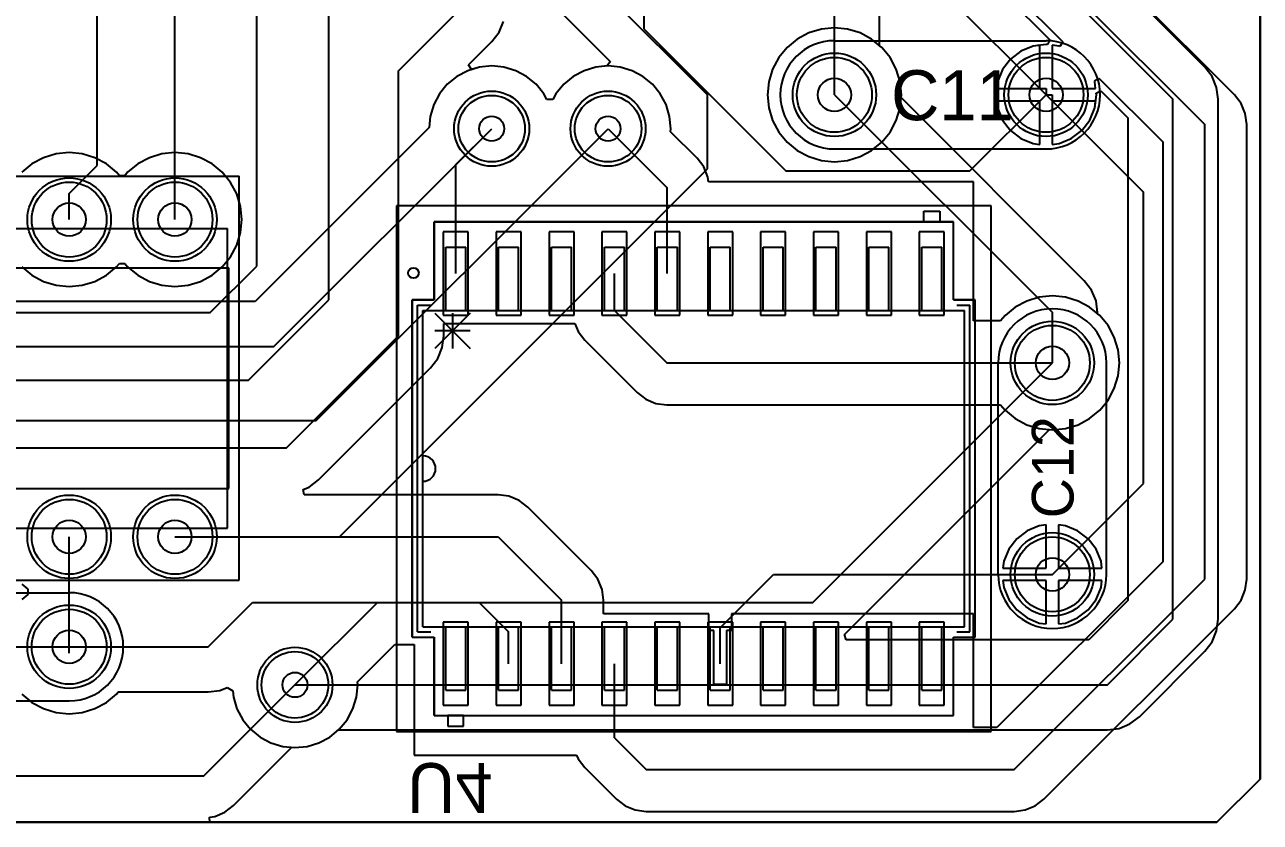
# Model space of a CAD drawing. Header units: millimetres. Extents: x 60.7 to 146.2, y 31.8 to 124.2.
# Drawn here: x 116.19 to 145.86, y 31.75 to 50.91 of the extents above; entities that cross this region are included whole.
import ezdxf

# ---------------------------------------------------------------- set-up
doc = ezdxf.new("R2010")
doc.units = ezdxf.units.MM
for name, color, linetype in [('BottomLayer', 5, 'Continuous'), ('BottomOverlay', 54, 'Continuous'), ('BottomPaste', 16, 'Continuous'), ('BottomSolder', 6, 'Continuous'), ('Mechanical13', 56, 'Continuous'), ('Mechanical15', 56, 'Continuous'), ('Mechanical5', 56, 'Continuous'), ('Mechanical7', 56, 'Continuous'), ('MultiLayer', 9, 'Continuous'), ('PadHoleLayer', 156, 'Continuous'), ('TopLayer', 1, 'Continuous'), ('TopOverlay', 2, 'Continuous'), ('TopSolder', 216, 'Continuous'), ('ViaHoleLayer', 16, 'Continuous')]:
    doc.layers.add(name, color=color, linetype=linetype)

msp = doc.modelspace()

# ---------------------------------------------------------------- linework, layer by layer
at = {"layer": 'BottomLayer'}
for p, q in [((117.938, 47.529), (117.938, 79.553)), ((131.064, 50.8), (131.064, 72.746)), ((121.768, 45.11), (121.768, 70.46)), ((119.802, 46.228), (119.802, 68.564)), ((145.86, 57.252), (145.86, 32.79)), ((140.056, 52.984), (144.526, 48.514)), ((139.373, 52.241), (141.119, 50.495)), ((145.239, 49.227), (142.62, 51.846)), ((123.495, 44.298), (123.495, 51.206)), ((125.171, 49.798), (126.644, 51.271)), ((127.411, 50.504), (127.583, 50.729)), ((127.583, 50.729), (127.692, 50.99)), ((131.064, 50.8), (134.468, 47.396)), ((135.322, 50.802), (135.021, 50.711)), ((135.636, 50.833), (135.322, 50.802)), ((135.95, 50.802), (135.636, 50.833)), ((136.251, 50.711), (135.95, 50.802)), ((126.851, 49.944), (127.411, 50.504)), ((134.743, 50.562), (134.499, 50.362)), ((135.021, 50.711), (134.743, 50.562)), ((136.529, 50.562), (136.251, 50.711)), ((136.773, 50.362), (136.529, 50.562)), ((141.119, 50.495), (141.047, 50.387)), ((134.499, 50.362), (134.299, 50.118)), ((136.973, 50.118), (136.773, 50.362)), ((140.111, 50.273), (139.86, 50.081)), ((140.403, 50.394), (140.111, 50.273)), ((140.566, 50.416), (140.403, 50.394)), ((140.566, 49.375), (140.566, 50.416)), ((141.029, 50.394), (140.866, 50.416)), ((140.866, 50.416), (140.866, 49.375)), ((141.047, 50.387), (141.029, 50.394)), ((126.918, 49.832), (126.851, 49.944)), ((127.112, 49.891), (126.918, 49.832)), ((127.406, 49.92), (127.112, 49.891)), ((127.7, 49.891), (127.406, 49.92)), ((127.983, 49.805), (127.7, 49.891)), ((129.906, 49.891), (129.624, 49.805)), ((130.2, 49.92), (129.906, 49.891)), ((130.494, 49.891), (130.2, 49.92)), ((130.777, 49.805), (130.494, 49.891)), ((134.151, 49.84), (134.059, 49.539)), ((134.299, 50.118), (134.151, 49.84)), ((137.121, 49.84), (136.973, 50.118)), ((137.213, 49.539), (137.121, 49.84)), ((139.86, 50.081), (139.668, 49.83)), ((125.171, 43.434), (125.171, 49.798)), ((128.244, 49.666), (127.983, 49.805)), ((128.472, 49.478), (128.244, 49.666)), ((129.363, 49.666), (129.135, 49.478)), ((129.624, 49.805), (129.363, 49.666)), ((131.038, 49.666), (130.777, 49.805)), ((131.266, 49.478), (131.038, 49.666)), ((139.668, 49.83), (139.547, 49.538)), ((141.878, 49.556), (141.985, 49.628)), ((141.885, 49.538), (141.878, 49.556)), ((141.985, 49.628), (143.517, 48.096)), ((128.66, 49.25), (128.472, 49.478)), ((128.731, 49.116), (128.66, 49.25)), ((128.947, 49.25), (128.875, 49.116)), ((129.135, 49.478), (128.947, 49.25)), ((131.454, 49.25), (131.266, 49.478)), ((131.593, 48.989), (131.454, 49.25)), ((134.059, 49.539), (134.028, 49.225)), ((137.244, 49.225), (137.213, 49.539)), ((139.547, 49.538), (139.525, 49.375)), ((139.525, 49.375), (140.566, 49.375)), ((140.866, 49.375), (141.907, 49.375)), ((141.907, 49.375), (141.885, 49.538)), ((128.875, 49.116), (128.731, 49.116)), ((131.679, 48.706), (131.593, 48.989)), ((134.028, 49.225), (134.059, 48.912)), ((137.213, 48.912), (137.244, 49.225)), ((138.887, 47.396), (140.716, 49.225)), ((140.566, 49.075), (139.525, 49.075)), ((139.525, 49.075), (139.547, 48.912)), ((140.566, 48.035), (140.566, 49.075)), ((140.716, 49.225), (143.053, 46.888)), ((141.907, 49.075), (140.866, 49.075)), ((140.866, 49.075), (140.866, 48.035)), ((141.885, 48.912), (141.907, 49.075)), ((145.399, 49.018), (145.239, 49.227)), ((145.5, 48.775), (145.399, 49.018)), ((131.708, 48.412), (131.679, 48.706)), ((134.059, 48.912), (134.151, 48.61)), ((137.121, 48.61), (137.213, 48.912)), ((139.547, 48.912), (139.668, 48.62)), ((141.764, 48.62), (141.885, 48.912)), ((145.535, 48.514), (145.5, 48.775)), ((126.543, 47.549), (127.406, 48.412)), ((130.2, 48.412), (131.623, 46.99)), ((131.7, 48.339), (131.708, 48.412)), ((134.151, 48.61), (134.299, 48.332)), ((136.973, 48.332), (137.121, 48.61)), ((139.668, 48.62), (139.86, 48.369)), ((139.86, 48.369), (140.111, 48.177)), ((141.321, 48.177), (141.572, 48.369)), ((141.572, 48.369), (141.764, 48.62)), ((144.526, 37.592), (144.526, 48.514)), ((145.535, 37.592), (145.535, 48.514)), ((145.535, 48.514), (145.535, 48.514)), ((132.336, 47.703), (131.7, 48.339)), ((134.299, 48.332), (134.499, 48.088)), ((134.499, 48.088), (134.743, 47.888)), ((136.529, 47.888), (136.773, 48.088)), ((136.773, 48.088), (136.973, 48.332)), ((140.111, 48.177), (140.403, 48.056)), ((141.029, 48.056), (141.321, 48.177)), ((143.517, 48.096), (143.517, 38.01)), ((134.743, 47.888), (135.021, 47.74)), ((136.251, 47.74), (136.529, 47.888)), ((140.403, 48.056), (140.566, 48.035)), ((140.866, 48.035), (141.029, 48.056)), ((117.262, 46.853), (117.938, 47.529)), ((126.543, 44.933), (126.543, 47.549)), ((132.496, 47.494), (132.336, 47.703)), ((132.336, 47.703), (132.336, 47.703)), ((132.597, 47.251), (132.496, 47.494)), ((135.021, 47.74), (135.322, 47.648)), ((135.322, 47.648), (135.636, 47.617)), ((135.636, 47.617), (135.95, 47.648)), ((135.95, 47.648), (136.251, 47.74)), ((132.613, 47.133), (132.597, 47.251)), ((134.468, 47.396), (138.887, 47.396)), ((131.623, 44.933), (131.623, 46.99)), ((138.973, 47.133), (132.613, 47.133)), ((138.973, 43.795), (138.973, 47.133)), ((143.053, 39.891), (143.053, 46.888)), ((117.262, 46.228), (117.262, 46.853)), ((126.843, 45.933), (126.243, 45.933)), ((126.243, 45.933), (126.243, 43.933)), ((126.843, 43.933), (126.843, 45.933)), ((128.113, 45.933), (127.513, 45.933)), ((127.513, 45.933), (127.513, 43.933)), ((128.113, 43.933), (128.113, 45.933)), ((129.383, 45.933), (128.783, 45.933)), ((128.783, 45.933), (128.783, 43.933)), ((129.383, 43.933), (129.383, 45.933)), ((130.653, 45.933), (130.053, 45.933)), ((130.053, 45.933), (130.053, 43.933)), ((130.653, 43.933), (130.653, 45.933)), ((131.923, 45.933), (131.323, 45.933)), ((131.323, 45.933), (131.323, 43.933)), ((131.923, 43.933), (131.923, 45.933)), ((133.193, 45.933), (132.593, 45.933)), ((132.593, 45.933), (132.593, 43.933)), ((133.193, 43.933), (133.193, 45.933)), ((134.463, 45.933), (133.863, 45.933)), ((133.863, 45.933), (133.863, 43.933)), ((134.463, 43.933), (134.463, 45.933)), ((135.733, 45.933), (135.133, 45.933)), ((135.133, 45.933), (135.133, 43.933)), ((135.733, 43.933), (135.733, 45.933)), ((137.003, 45.933), (136.403, 45.933)), ((136.403, 45.933), (136.403, 43.933)), ((137.003, 43.933), (137.003, 45.933)), ((138.273, 45.933), (137.673, 45.933)), ((137.673, 45.933), (137.673, 43.933)), ((138.273, 43.933), (138.273, 45.933)), ((120.65, 43.993), (121.768, 45.11)), ((130.353, 44.044), (130.353, 44.933)), ((121.564, 42.367), (123.495, 44.298)), ((140.253, 44.272), (139.975, 44.123)), ((140.555, 44.363), (140.253, 44.272)), ((140.868, 44.394), (140.555, 44.363)), ((141.182, 44.363), (140.868, 44.394)), ((141.484, 44.272), (141.182, 44.363)), ((141.762, 44.123), (141.484, 44.272)), ((114.046, 43.993), (120.65, 43.993)), ((126.243, 43.933), (126.843, 43.933)), ((127.513, 43.933), (128.113, 43.933)), ((128.783, 43.933), (129.383, 43.933)), ((130.053, 43.933), (130.653, 43.933)), ((130.353, 44.044), (131.61, 42.786)), ((131.323, 43.933), (131.923, 43.933)), ((132.593, 43.933), (133.193, 43.933)), ((133.863, 43.933), (134.463, 43.933)), ((135.133, 43.933), (135.733, 43.933)), ((136.403, 43.933), (137.003, 43.933)), ((137.673, 43.933), (138.273, 43.933)), ((139.732, 43.923), (139.626, 43.795)), ((139.975, 44.123), (139.732, 43.923)), ((142.005, 43.923), (141.762, 44.123)), ((142.205, 43.68), (142.005, 43.923)), ((126.255, 43.434), (126.255, 43.733)), ((126.255, 43.733), (129.399, 43.733)), ((129.399, 43.733), (129.479, 43.539)), ((139.626, 43.795), (138.973, 43.795)), ((142.354, 43.402), (142.205, 43.68)), ((122.479, 40.742), (125.171, 43.434)), ((126.219, 43.153), (126.255, 43.434)), ((129.479, 43.539), (129.64, 43.33)), ((129.64, 43.33), (130.897, 42.073)), ((142.445, 43.1), (142.354, 43.402)), ((126.11, 42.892), (126.219, 43.153)), ((142.476, 42.786), (142.445, 43.1)), ((125.938, 42.667), (126.11, 42.892)), ((131.61, 42.786), (140.868, 42.786)), ((142.445, 42.473), (142.476, 42.786)), ((123.245, 39.975), (125.938, 42.667)), ((142.354, 42.171), (142.445, 42.473)), ((114.96, 42.367), (121.564, 42.367)), ((142.205, 41.893), (142.354, 42.171)), ((130.897, 42.073), (130.897, 42.073)), ((130.897, 42.073), (131.106, 41.913)), ((131.106, 41.913), (131.349, 41.812)), ((142.005, 41.649), (142.205, 41.893)), ((131.349, 41.812), (131.61, 41.778)), ((131.61, 41.778), (131.61, 41.778)), ((131.61, 41.778), (139.626, 41.778)), ((139.626, 41.778), (139.732, 41.649)), ((139.732, 41.649), (139.975, 41.45)), ((141.762, 41.45), (142.005, 41.649)), ((139.975, 41.45), (140.253, 41.301)), ((140.253, 41.301), (140.555, 41.209)), ((141.182, 41.209), (141.484, 41.301)), ((141.484, 41.301), (141.762, 41.45)), ((140.555, 41.209), (140.868, 41.179)), ((140.868, 41.179), (141.182, 41.209)), ((115.875, 40.742), (122.479, 40.742)), ((122.879, 39.744), (123.021, 39.803)), ((123.021, 39.803), (123.245, 39.975)), ((140.868, 37.706), (143.053, 39.891)), ((122.904, 39.617), (122.879, 39.744)), ((127.559, 39.617), (122.904, 39.617)), ((127.82, 39.582), (127.559, 39.617)), ((128.063, 39.481), (127.82, 39.582)), ((128.272, 39.321), (128.063, 39.481)), ((129.796, 37.797), (128.272, 39.321)), ((140.555, 38.875), (140.263, 38.754)), ((140.718, 38.897), (140.555, 38.875)), ((140.718, 37.856), (140.718, 38.897)), ((141.182, 38.875), (141.018, 38.897)), ((141.018, 38.897), (141.018, 37.856)), ((141.474, 38.754), (141.182, 38.875)), ((117.262, 35.966), (117.262, 38.608)), ((119.802, 38.608), (127.559, 38.608)), ((127.559, 38.608), (129.083, 37.084)), ((140.263, 38.754), (140.013, 38.562)), ((141.724, 38.562), (141.474, 38.754)), ((139.82, 38.311), (139.699, 38.02)), ((140.013, 38.562), (139.82, 38.311)), ((141.917, 38.311), (141.724, 38.562)), ((142.038, 38.02), (141.917, 38.311)), ((143.517, 38.01), (139.536, 34.029)), ((139.699, 38.02), (139.678, 37.856)), ((142.059, 37.856), (142.038, 38.02)), ((129.956, 37.588), (129.796, 37.797)), ((132.893, 36.424), (134.175, 37.706)), ((134.175, 37.706), (140.868, 37.706)), ((139.678, 37.856), (140.718, 37.856)), ((141.018, 37.856), (142.059, 37.856)), ((130.057, 37.345), (129.956, 37.588)), ((140.718, 37.556), (139.678, 37.556)), ((139.678, 37.556), (139.699, 37.393)), ((139.699, 37.393), (139.82, 37.101)), ((139.954, 33.02), (144.526, 37.592)), ((140.718, 36.516), (140.718, 37.556)), ((142.059, 37.556), (141.018, 37.556)), ((141.018, 37.556), (141.018, 36.516)), ((141.917, 37.101), (142.038, 37.393)), ((142.038, 37.393), (142.059, 37.556)), ((145.5, 37.331), (145.535, 37.592)), ((129.083, 35.56), (129.083, 37.084)), ((130.091, 37.084), (130.057, 37.345)), ((130.091, 36.76), (130.091, 37.084)), ((139.82, 37.101), (140.013, 36.85)), ((141.724, 36.85), (141.917, 37.101)), ((145.239, 36.879), (145.399, 37.088)), ((145.399, 37.088), (145.5, 37.331)), ((122.682, 35.052), (124.663, 37.033)), ((124.663, 37.033), (127.102, 37.033)), ((127.102, 37.033), (127.813, 36.322)), ((140.013, 36.85), (140.263, 36.658)), ((140.667, 32.307), (145.239, 36.879)), ((141.474, 36.658), (141.724, 36.85)), ((145.239, 36.879), (145.239, 36.879)), ((126.843, 36.56), (126.243, 36.56)), ((126.243, 36.56), (126.243, 34.56)), ((126.843, 34.56), (126.843, 36.56)), ((128.113, 36.56), (127.513, 36.56)), ((127.513, 36.56), (127.513, 34.56)), ((128.113, 34.56), (128.113, 36.56)), ((129.383, 36.56), (128.783, 36.56)), ((128.783, 36.56), (128.783, 34.56)), ((129.383, 34.56), (129.383, 36.56)), ((130.653, 36.56), (130.053, 36.56)), ((130.053, 36.56), (130.053, 34.56)), ((132.623, 36.76), (130.091, 36.76)), ((130.653, 34.56), (130.653, 36.56)), ((131.923, 36.56), (131.323, 36.56)), ((131.323, 36.56), (131.323, 34.56)), ((131.923, 34.56), (131.923, 36.56)), ((133.193, 36.56), (132.593, 36.56)), ((132.593, 36.56), (132.593, 34.56)), ((132.623, 36.36), (132.623, 36.76)), ((138.973, 36.76), (133.163, 36.76)), ((133.163, 36.76), (133.163, 36.36)), ((133.193, 34.56), (133.193, 36.56)), ((134.463, 36.56), (133.863, 36.56)), ((133.863, 36.56), (133.863, 34.56)), ((134.463, 34.56), (134.463, 36.56)), ((135.733, 36.56), (135.133, 36.56)), ((135.133, 36.56), (135.133, 34.56)), ((135.733, 34.56), (135.733, 36.56)), ((137.003, 36.56), (136.403, 36.56)), ((136.403, 36.56), (136.403, 34.56)), ((137.003, 34.56), (137.003, 36.56)), ((138.273, 36.56), (137.673, 36.56)), ((137.673, 36.56), (137.673, 34.56)), ((138.273, 34.56), (138.273, 36.56)), ((138.973, 34.029), (138.973, 36.76)), ((140.263, 36.658), (140.555, 36.537)), ((140.555, 36.537), (140.718, 36.516)), ((141.018, 36.516), (141.182, 36.537)), ((141.182, 36.537), (141.474, 36.658)), ((127.813, 35.56), (127.813, 36.322)), ((132.743, 36.36), (132.623, 36.36)), ((132.743, 35.06), (132.743, 36.36)), ((132.893, 35.56), (132.893, 36.424)), ((133.163, 36.36), (133.043, 36.36)), ((133.043, 36.36), (133.043, 35.06)), ((115.265, 35.966), (117.262, 35.966)), ((117.262, 35.814), (117.262, 35.966)), ((124.182, 35.126), (125.081, 36.025)), ((125.081, 36.025), (125.543, 36.025)), ((125.543, 36.025), (125.543, 33.36)), ((130.353, 33.782), (130.353, 35.56)), ((120.498, 32.868), (122.682, 35.052)), ((124.16, 34.758), (124.189, 35.052)), ((124.189, 35.052), (124.182, 35.126)), ((133.043, 35.06), (132.743, 35.06)), ((124.075, 34.475), (124.16, 34.758)), ((123.935, 34.215), (124.075, 34.475)), ((126.243, 34.56), (126.843, 34.56)), ((127.513, 34.56), (128.113, 34.56)), ((128.783, 34.56), (129.383, 34.56)), ((130.053, 34.56), (130.653, 34.56)), ((131.323, 34.56), (131.923, 34.56)), ((132.593, 34.56), (133.193, 34.56)), ((133.863, 34.56), (134.463, 34.56)), ((135.133, 34.56), (135.733, 34.56)), ((136.403, 34.56), (137.003, 34.56)), ((137.673, 34.56), (138.273, 34.56)), ((123.748, 33.986), (123.935, 34.215)), ((123.519, 33.799), (123.748, 33.986)), ((139.536, 34.029), (138.973, 34.029)), ((121.211, 32.154), (122.608, 33.552)), ((122.608, 33.552), (122.682, 33.545)), ((122.682, 33.545), (122.976, 33.574)), ((122.976, 33.574), (123.259, 33.659)), ((123.259, 33.659), (123.519, 33.799)), ((130.353, 33.782), (131.115, 33.02)), ((125.543, 33.36), (129.445, 33.36)), ((129.445, 33.36), (129.479, 33.278)), ((129.479, 33.278), (129.64, 33.069)), ((129.64, 33.069), (130.402, 32.307)), ((131.115, 33.02), (139.954, 33.02)), ((102.413, 32.868), (120.498, 32.868)), ((145.86, 32.79), (144.82, 31.75)), ((121.002, 31.994), (121.211, 32.154)), ((130.402, 32.307), (130.61, 32.147)), ((130.61, 32.147), (130.854, 32.046)), ((130.854, 32.046), (131.115, 32.011)), ((139.954, 32.011), (140.215, 32.046)), ((140.215, 32.046), (140.458, 32.147)), ((140.458, 32.147), (140.667, 32.307)), ((120.635, 31.877), (120.759, 31.893)), ((120.643, 31.75), (120.635, 31.877)), ((144.82, 31.75), (120.643, 31.75)), ((120.759, 31.893), (121.002, 31.994)), ((131.115, 32.011), (139.954, 32.011))]:
    msp.add_line(p, q, dxfattribs=at)
for centre, radius in [((135.636, 49.225), 0.9), ((140.716, 49.225), 0.9), ((127.406, 48.412), 0.8), ((130.2, 48.412), 0.8), ((117.262, 46.228), 0.9), ((119.802, 46.228), 0.9), ((140.868, 42.786), 0.9), ((117.262, 38.608), 0.9), ((119.802, 38.608), 0.9), ((140.868, 37.706), 0.9), ((117.262, 35.966), 0.9), ((122.682, 35.052), 0.8)]:
    msp.add_circle(centre, radius, dxfattribs=at)
at = {"layer": 'BottomOverlay'}
for p, q in [((137.782, 46.177), (137.782, 46.431)), ((137.782, 46.431), (138.163, 46.431)), ((138.163, 46.431), (138.163, 46.177)), ((138.163, 46.177), (137.782, 46.177)), ((125.628, 44.171), (125.943, 44.171)), ((125.628, 36.322), (125.628, 44.171)), ((138.572, 44.171), (138.887, 44.171)), ((138.887, 36.322), (138.887, 44.171)), ((125.628, 36.322), (125.943, 36.322)), ((138.572, 36.322), (138.887, 36.322)), ((126.733, 34.315), (126.352, 34.315)), ((126.352, 34.315), (126.352, 34.061)), ((126.733, 34.061), (126.733, 34.315)), ((126.352, 34.061), (126.733, 34.061))]:
    msp.add_line(p, q, dxfattribs=at)
msp.add_circle((125.527, 44.945), 0.127, dxfattribs=at)
at = {"layer": 'BottomPaste'}
for p, q in [((126.843, 45.933), (126.243, 45.933)), ((126.243, 45.933), (126.243, 43.933)), ((126.843, 43.933), (126.843, 45.933)), ((128.113, 45.933), (127.513, 45.933)), ((127.513, 45.933), (127.513, 43.933)), ((128.113, 43.933), (128.113, 45.933)), ((129.383, 45.933), (128.783, 45.933)), ((128.783, 45.933), (128.783, 43.933)), ((129.383, 43.933), (129.383, 45.933)), ((130.653, 45.933), (130.053, 45.933)), ((130.053, 45.933), (130.053, 43.933)), ((130.653, 43.933), (130.653, 45.933)), ((131.923, 45.933), (131.323, 45.933)), ((131.323, 45.933), (131.323, 43.933)), ((131.923, 43.933), (131.923, 45.933)), ((133.193, 45.933), (132.593, 45.933)), ((132.593, 45.933), (132.593, 43.933)), ((133.193, 43.933), (133.193, 45.933)), ((134.463, 45.933), (133.863, 45.933)), ((133.863, 45.933), (133.863, 43.933)), ((134.463, 43.933), (134.463, 45.933)), ((135.733, 45.933), (135.133, 45.933)), ((135.133, 45.933), (135.133, 43.933)), ((135.733, 43.933), (135.733, 45.933)), ((137.003, 45.933), (136.403, 45.933)), ((136.403, 45.933), (136.403, 43.933)), ((137.003, 43.933), (137.003, 45.933)), ((138.273, 45.933), (137.673, 45.933)), ((137.673, 45.933), (137.673, 43.933)), ((138.273, 43.933), (138.273, 45.933)), ((126.243, 43.933), (126.843, 43.933)), ((127.513, 43.933), (128.113, 43.933)), ((128.783, 43.933), (129.383, 43.933)), ((130.053, 43.933), (130.653, 43.933)), ((131.323, 43.933), (131.923, 43.933)), ((132.593, 43.933), (133.193, 43.933)), ((133.863, 43.933), (134.463, 43.933)), ((135.133, 43.933), (135.733, 43.933)), ((136.403, 43.933), (137.003, 43.933)), ((137.673, 43.933), (138.273, 43.933)), ((126.843, 36.56), (126.243, 36.56)), ((126.243, 36.56), (126.243, 34.56)), ((126.843, 34.56), (126.843, 36.56)), ((128.113, 36.56), (127.513, 36.56)), ((127.513, 36.56), (127.513, 34.56)), ((128.113, 34.56), (128.113, 36.56)), ((129.383, 36.56), (128.783, 36.56)), ((128.783, 36.56), (128.783, 34.56)), ((129.383, 34.56), (129.383, 36.56)), ((130.653, 36.56), (130.053, 36.56)), ((130.053, 36.56), (130.053, 34.56)), ((130.653, 34.56), (130.653, 36.56)), ((131.923, 36.56), (131.323, 36.56)), ((131.323, 36.56), (131.323, 34.56)), ((131.923, 34.56), (131.923, 36.56)), ((133.193, 36.56), (132.593, 36.56)), ((132.593, 36.56), (132.593, 34.56)), ((133.193, 34.56), (133.193, 36.56)), ((134.463, 36.56), (133.863, 36.56)), ((133.863, 36.56), (133.863, 34.56)), ((134.463, 34.56), (134.463, 36.56)), ((135.733, 36.56), (135.133, 36.56)), ((135.133, 36.56), (135.133, 34.56)), ((135.733, 34.56), (135.733, 36.56)), ((137.003, 36.56), (136.403, 36.56)), ((136.403, 36.56), (136.403, 34.56)), ((137.003, 34.56), (137.003, 36.56)), ((138.273, 36.56), (137.673, 36.56)), ((137.673, 36.56), (137.673, 34.56)), ((138.273, 34.56), (138.273, 36.56)), ((126.243, 34.56), (126.843, 34.56)), ((127.513, 34.56), (128.113, 34.56)), ((128.783, 34.56), (129.383, 34.56)), ((130.053, 34.56), (130.653, 34.56)), ((131.323, 34.56), (131.923, 34.56)), ((132.593, 34.56), (133.193, 34.56)), ((133.863, 34.56), (134.463, 34.56)), ((135.133, 34.56), (135.733, 34.56)), ((136.403, 34.56), (137.003, 34.56)), ((137.673, 34.56), (138.273, 34.56))]:
    msp.add_line(p, q, dxfattribs=at)
at = {"layer": 'BottomSolder'}
for p, q in [((126.843, 45.933), (126.243, 45.933)), ((126.243, 45.933), (126.243, 43.933)), ((126.843, 43.933), (126.843, 45.933)), ((128.113, 45.933), (127.513, 45.933)), ((127.513, 45.933), (127.513, 43.933)), ((128.113, 43.933), (128.113, 45.933)), ((129.383, 45.933), (128.783, 45.933)), ((128.783, 45.933), (128.783, 43.933)), ((129.383, 43.933), (129.383, 45.933)), ((130.653, 45.933), (130.053, 45.933)), ((130.053, 45.933), (130.053, 43.933)), ((130.653, 43.933), (130.653, 45.933)), ((131.923, 45.933), (131.323, 45.933)), ((131.323, 45.933), (131.323, 43.933)), ((131.923, 43.933), (131.923, 45.933)), ((133.193, 45.933), (132.593, 45.933)), ((132.593, 45.933), (132.593, 43.933)), ((133.193, 43.933), (133.193, 45.933)), ((134.463, 45.933), (133.863, 45.933)), ((133.863, 45.933), (133.863, 43.933)), ((134.463, 43.933), (134.463, 45.933)), ((135.733, 45.933), (135.133, 45.933)), ((135.133, 45.933), (135.133, 43.933)), ((135.733, 43.933), (135.733, 45.933)), ((137.003, 45.933), (136.403, 45.933)), ((136.403, 45.933), (136.403, 43.933)), ((137.003, 43.933), (137.003, 45.933)), ((138.273, 45.933), (137.673, 45.933)), ((137.673, 45.933), (137.673, 43.933)), ((138.273, 43.933), (138.273, 45.933)), ((126.243, 43.933), (126.843, 43.933)), ((127.513, 43.933), (128.113, 43.933)), ((128.783, 43.933), (129.383, 43.933)), ((130.053, 43.933), (130.653, 43.933)), ((131.323, 43.933), (131.923, 43.933)), ((132.593, 43.933), (133.193, 43.933)), ((133.863, 43.933), (134.463, 43.933)), ((135.133, 43.933), (135.733, 43.933)), ((136.403, 43.933), (137.003, 43.933)), ((137.673, 43.933), (138.273, 43.933)), ((126.843, 36.56), (126.243, 36.56)), ((126.243, 36.56), (126.243, 34.56)), ((126.843, 34.56), (126.843, 36.56)), ((128.113, 36.56), (127.513, 36.56)), ((127.513, 36.56), (127.513, 34.56)), ((128.113, 34.56), (128.113, 36.56)), ((129.383, 36.56), (128.783, 36.56)), ((128.783, 36.56), (128.783, 34.56)), ((129.383, 34.56), (129.383, 36.56)), ((130.653, 36.56), (130.053, 36.56)), ((130.053, 36.56), (130.053, 34.56)), ((130.653, 34.56), (130.653, 36.56)), ((131.923, 36.56), (131.323, 36.56)), ((131.323, 36.56), (131.323, 34.56)), ((131.923, 34.56), (131.923, 36.56)), ((133.193, 36.56), (132.593, 36.56)), ((132.593, 36.56), (132.593, 34.56)), ((133.193, 34.56), (133.193, 36.56)), ((134.463, 36.56), (133.863, 36.56)), ((133.863, 36.56), (133.863, 34.56)), ((134.463, 34.56), (134.463, 36.56)), ((135.733, 36.56), (135.133, 36.56)), ((135.133, 36.56), (135.133, 34.56)), ((135.733, 34.56), (135.733, 36.56)), ((137.003, 36.56), (136.403, 36.56)), ((136.403, 36.56), (136.403, 34.56)), ((137.003, 34.56), (137.003, 36.56)), ((138.273, 36.56), (137.673, 36.56)), ((137.673, 36.56), (137.673, 34.56)), ((138.273, 34.56), (138.273, 36.56)), ((126.243, 34.56), (126.843, 34.56)), ((127.513, 34.56), (128.113, 34.56)), ((128.783, 34.56), (129.383, 34.56)), ((130.053, 34.56), (130.653, 34.56)), ((131.323, 34.56), (131.923, 34.56)), ((132.593, 34.56), (133.193, 34.56)), ((133.863, 34.56), (134.463, 34.56)), ((135.133, 34.56), (135.733, 34.56)), ((136.403, 34.56), (137.003, 34.56)), ((137.673, 34.56), (138.273, 34.56))]:
    msp.add_line(p, q, dxfattribs=at)
for centre, radius in [((135.636, 49.225), 1.002), ((140.716, 49.225), 1.002), ((127.406, 48.412), 0.902), ((130.2, 48.412), 0.902), ((117.262, 46.228), 1.002), ((119.802, 46.228), 1.002), ((140.868, 42.786), 1.002), ((117.262, 38.608), 1.002), ((119.802, 38.608), 1.002), ((140.868, 37.706), 1.002), ((117.262, 35.966), 1.002), ((122.682, 35.052), 0.902)]:
    msp.add_circle(centre, radius, dxfattribs=at)
at = {"layer": 'Mechanical13'}
for p, q in [((85.517, 46.018), (121.067, 46.018)), ((121.067, 38.818), (121.067, 46.018)), ((126.302, 45.568), (126.784, 45.568)), ((126.302, 44.044), (126.302, 45.568)), ((126.784, 44.044), (126.784, 45.568)), ((127.572, 45.568), (128.054, 45.568)), ((127.572, 44.044), (127.572, 45.568)), ((128.054, 44.044), (128.054, 45.568)), ((128.841, 45.568), (129.324, 45.568)), ((128.841, 44.044), (128.841, 45.568)), ((129.324, 44.044), (129.324, 45.568)), ((130.112, 45.568), (130.594, 45.568)), ((130.112, 44.044), (130.112, 45.568)), ((130.594, 44.044), (130.594, 45.568)), ((131.381, 45.568), (131.864, 45.568)), ((131.381, 44.044), (131.381, 45.568)), ((131.864, 44.044), (131.864, 45.568)), ((132.651, 45.568), (133.134, 45.568)), ((132.651, 44.044), (132.651, 45.568)), ((133.134, 44.044), (133.134, 45.568)), ((133.922, 45.568), (134.404, 45.568)), ((133.922, 44.044), (133.922, 45.568)), ((134.404, 44.044), (134.404, 45.568)), ((135.191, 45.568), (135.674, 45.568)), ((135.191, 44.044), (135.191, 45.568)), ((135.674, 44.044), (135.674, 45.568)), ((136.462, 45.568), (136.944, 45.568)), ((136.462, 44.044), (136.462, 45.568)), ((136.944, 44.044), (136.944, 45.568)), ((137.732, 45.568), (138.214, 45.568)), ((137.732, 44.044), (137.732, 45.568)), ((138.214, 44.044), (138.214, 45.568)), ((125.755, 44.044), (138.76, 44.044)), ((125.755, 36.449), (125.755, 44.044)), ((126.044, 43.98), (126.89, 43.134)), ((126.89, 43.98), (126.044, 43.134)), ((126.302, 44.044), (126.784, 44.044)), ((126.467, 43.98), (126.467, 43.134)), ((127.572, 44.044), (128.054, 44.044)), ((128.841, 44.044), (129.324, 44.044)), ((130.112, 44.044), (130.594, 44.044)), ((131.381, 44.044), (131.864, 44.044)), ((132.651, 44.044), (133.134, 44.044)), ((133.922, 44.044), (134.404, 44.044)), ((135.191, 44.044), (135.674, 44.044)), ((136.462, 44.044), (136.944, 44.044)), ((137.732, 44.044), (138.214, 44.044)), ((138.76, 36.449), (138.76, 44.044)), ((126.89, 43.557), (126.044, 43.557)), ((85.517, 38.818), (121.067, 38.818)), ((125.755, 36.449), (138.76, 36.449)), ((126.302, 34.925), (126.302, 36.449)), ((126.302, 36.449), (126.784, 36.449)), ((126.784, 34.925), (126.784, 36.449)), ((127.572, 34.925), (127.572, 36.449)), ((127.572, 36.449), (128.054, 36.449)), ((128.054, 34.925), (128.054, 36.449)), ((128.841, 34.925), (128.841, 36.449)), ((128.841, 36.449), (129.324, 36.449)), ((129.324, 34.925), (129.324, 36.449)), ((130.112, 34.925), (130.112, 36.449)), ((130.112, 36.449), (130.594, 36.449)), ((130.594, 34.925), (130.594, 36.449)), ((131.381, 34.925), (131.381, 36.449)), ((131.381, 36.449), (131.864, 36.449)), ((131.864, 34.925), (131.864, 36.449)), ((132.651, 34.925), (132.651, 36.449)), ((132.651, 36.449), (133.134, 36.449)), ((133.134, 34.925), (133.134, 36.449)), ((133.922, 34.925), (133.922, 36.449)), ((133.922, 36.449), (134.404, 36.449)), ((134.404, 34.925), (134.404, 36.449)), ((135.191, 34.925), (135.191, 36.449)), ((135.191, 36.449), (135.674, 36.449)), ((135.674, 34.925), (135.674, 36.449)), ((136.462, 34.925), (136.462, 36.449)), ((136.462, 36.449), (136.944, 36.449)), ((136.944, 34.925), (136.944, 36.449)), ((137.732, 34.925), (137.732, 36.449)), ((137.732, 36.449), (138.214, 36.449)), ((138.214, 34.925), (138.214, 36.449)), ((126.302, 34.925), (126.784, 34.925)), ((127.572, 34.925), (128.054, 34.925)), ((128.841, 34.925), (129.324, 34.925)), ((130.112, 34.925), (130.594, 34.925)), ((131.381, 34.925), (131.864, 34.925)), ((132.651, 34.925), (133.134, 34.925)), ((133.922, 34.925), (134.404, 34.925)), ((135.191, 34.925), (135.674, 34.925)), ((136.462, 34.925), (136.944, 34.925)), ((137.732, 34.925), (138.214, 34.925))]:
    msp.add_line(p, q, dxfattribs=at)
msp.add_arc((125.755, 40.246), 0.305, 270, 90, dxfattribs=at)
at = {"layer": 'Mechanical15'}
for p, q in [((85.242, 47.268), (121.342, 47.268)), ((121.342, 37.568), (121.342, 47.268)), ((126.022, 44.298), (126.022, 46.177)), ((126.022, 46.177), (138.494, 46.177)), ((138.494, 46.177), (126.022, 46.177)), ((126.022, 46.177), (126.022, 44.298)), ((138.494, 44.298), (138.494, 46.177)), ((138.494, 44.298), (138.494, 46.177)), ((125.501, 36.195), (125.501, 44.298)), ((125.501, 44.298), (126.022, 44.298)), ((126.022, 44.298), (125.501, 44.298)), ((125.501, 44.298), (125.501, 36.195)), ((138.494, 44.298), (139.014, 44.298)), ((139.014, 44.298), (138.494, 44.298)), ((139.014, 36.195), (139.014, 44.298)), ((139.014, 36.195), (139.014, 44.298)), ((85.242, 37.568), (121.342, 37.568)), ((125.501, 36.195), (126.022, 36.195)), ((125.501, 36.195), (126.022, 36.195)), ((126.022, 34.315), (126.022, 36.195)), ((126.022, 36.195), (126.022, 34.315)), ((138.494, 36.195), (139.014, 36.195)), ((138.494, 34.315), (138.494, 36.195)), ((138.494, 34.315), (138.494, 36.195)), ((138.494, 36.195), (139.014, 36.195)), ((126.022, 34.315), (138.494, 34.315)), ((126.022, 34.315), (138.494, 34.315))]:
    msp.add_line(p, q, dxfattribs=at)
at = {"layer": 'Mechanical5'}
for p, q in [((139.395, 46.558), (125.12, 46.558)), ((125.12, 46.558), (125.12, 33.934)), ((139.395, 33.934), (139.395, 46.558)), ((125.12, 33.934), (139.395, 33.934))]:
    msp.add_line(p, q, dxfattribs=at)
at = {"layer": 'Mechanical7'}
for p, q in [((145.86, 32.79), (145.86, 57.252)), ((144.82, 31.75), (145.86, 32.79)), ((62, 31.75), (144.82, 31.75))]:
    msp.add_line(p, q, dxfattribs=at)
at = {"layer": 'MultiLayer'}
for centre, radius in [((135.636, 49.225), 0.9), ((140.716, 49.225), 0.9), ((127.406, 48.412), 0.8), ((130.2, 48.412), 0.8), ((117.262, 46.228), 0.9), ((119.802, 46.228), 0.9), ((140.868, 42.786), 0.9), ((117.262, 38.608), 0.9), ((119.802, 38.608), 0.9), ((140.868, 37.706), 0.9), ((117.262, 35.966), 0.9), ((122.682, 35.052), 0.8)]:
    msp.add_circle(centre, radius, dxfattribs=at)
at = {"layer": 'PadHoleLayer'}
for centre in [(135.636, 49.225), (140.716, 49.225), (117.262, 46.228), (119.802, 46.228), (140.868, 42.786), (117.262, 38.608), (119.802, 38.608), (140.868, 37.706), (117.262, 35.966)]:
    msp.add_circle(centre, 0.4, dxfattribs=at)
at = {"layer": 'TopLayer'}
for p, q in [((145.86, 57.252), (145.86, 32.79)), ((140.005, 52.883), (143.764, 49.124)), ((129.032, 52.781), (132.588, 49.225)), ((135.636, 49.225), (135.636, 52.561)), ((139.317, 52.037), (140.81, 50.545)), ((138.213, 51.728), (140.716, 49.225)), ((144.531, 49.89), (142.574, 51.847)), ((136.72, 50.405), (136.72, 51.431)), ((128.995, 51.285), (130.252, 50.028)), ((140.716, 50.436), (140.403, 50.394)), ((140.754, 50.431), (140.716, 50.436)), ((140.81, 50.545), (140.754, 50.431)), ((136.773, 50.362), (136.72, 50.405)), ((136.973, 50.118), (136.773, 50.362)), ((140.111, 50.273), (139.86, 50.081)), ((140.403, 50.394), (140.111, 50.273)), ((127.112, 49.891), (126.83, 49.805)), ((127.406, 49.92), (127.112, 49.891)), ((127.7, 49.891), (127.406, 49.92)), ((127.983, 49.805), (127.7, 49.891)), ((129.906, 49.891), (129.624, 49.805)), ((130.182, 49.918), (129.906, 49.891)), ((130.243, 50.01), (130.182, 49.918)), ((130.252, 50.028), (130.243, 50.01)), ((137.121, 49.84), (136.973, 50.118)), ((137.213, 49.539), (137.121, 49.84)), ((139.86, 50.081), (139.668, 49.83)), ((144.703, 49.666), (144.531, 49.89)), ((126.569, 49.666), (126.341, 49.478)), ((126.83, 49.805), (126.569, 49.666)), ((128.244, 49.666), (127.983, 49.805)), ((128.472, 49.478), (128.244, 49.666)), ((129.363, 49.666), (129.135, 49.478)), ((129.624, 49.805), (129.363, 49.666)), ((139.668, 49.83), (139.547, 49.538)), ((144.811, 49.404), (144.703, 49.666)), ((126.153, 49.25), (126.014, 48.989)), ((126.341, 49.478), (126.153, 49.25)), ((128.66, 49.25), (128.472, 49.478)), ((128.731, 49.116), (128.66, 49.25)), ((128.947, 49.25), (128.875, 49.116)), ((129.135, 49.478), (128.947, 49.25)), ((137.244, 49.225), (137.213, 49.539)), ((139.547, 49.538), (139.525, 49.375)), ((139.525, 49.375), (140.716, 49.375)), ((140.716, 49.375), (140.716, 49.225)), ((141.921, 49.263), (142.035, 49.319)), ((141.926, 49.225), (141.921, 49.263)), ((142.035, 49.319), (142.68, 48.674)), ((144.848, 49.124), (144.811, 49.404)), ((126.014, 48.989), (125.928, 48.706)), ((128.875, 49.116), (128.731, 49.116)), ((132.588, 47.447), (132.588, 49.225)), ((135.636, 49.225), (140.868, 43.993)), ((137.237, 49.158), (137.244, 49.225)), ((141.635, 44.759), (137.237, 49.158)), ((140.566, 49.075), (139.525, 49.075)), ((139.525, 49.075), (139.547, 48.912)), ((140.566, 48.035), (140.566, 49.075)), ((140.716, 49.225), (140.866, 49.225)), ((140.866, 49.225), (140.866, 48.035)), ((141.885, 48.912), (141.926, 49.225)), ((143.764, 36.627), (143.764, 49.124)), ((144.848, 36.627), (144.848, 49.124)), ((125.928, 48.706), (125.902, 48.441)), ((139.547, 48.912), (139.668, 48.62)), ((141.764, 48.62), (141.885, 48.912)), ((142.68, 48.674), (142.68, 37.076)), ((125.902, 48.441), (121.725, 44.264)), ((122.174, 43.18), (127.406, 48.412)), ((123.19, 41.402), (130.2, 48.412)), ((139.668, 48.62), (139.86, 48.369)), ((139.86, 48.369), (140.111, 48.177)), ((141.321, 48.177), (141.572, 48.369)), ((141.572, 48.369), (141.764, 48.62)), ((140.111, 48.177), (140.403, 48.056)), ((141.029, 48.056), (141.321, 48.177)), ((116.948, 47.805), (116.647, 47.713)), ((117.262, 47.836), (116.948, 47.805)), ((117.576, 47.805), (117.262, 47.836)), ((117.877, 47.713), (117.576, 47.805)), ((119.488, 47.805), (119.187, 47.713)), ((119.802, 47.836), (119.488, 47.805)), ((120.116, 47.805), (119.802, 47.836)), ((120.417, 47.713), (120.116, 47.805)), ((140.403, 48.056), (140.566, 48.035)), ((140.866, 48.035), (141.029, 48.056)), ((116.369, 47.565), (116.125, 47.365)), ((116.647, 47.713), (116.369, 47.565)), ((118.155, 47.565), (117.877, 47.713)), ((118.399, 47.365), (118.155, 47.565)), ((118.909, 47.565), (118.665, 47.365)), ((119.187, 47.713), (118.909, 47.565)), ((120.695, 47.565), (120.417, 47.713)), ((120.939, 47.365), (120.695, 47.565)), ((118.469, 47.28), (118.399, 47.365)), ((118.596, 47.28), (118.469, 47.28)), ((118.665, 47.365), (118.596, 47.28)), ((121.139, 47.121), (120.939, 47.365)), ((123.749, 38.608), (132.588, 47.447)), ((121.287, 46.843), (121.139, 47.121)), ((121.379, 46.542), (121.287, 46.843)), ((121.41, 46.228), (121.379, 46.542)), ((121.379, 45.914), (121.41, 46.228)), ((121.287, 45.613), (121.379, 45.914)), ((121.139, 45.335), (121.287, 45.613)), ((118.399, 45.091), (118.469, 45.176)), ((118.469, 45.176), (118.596, 45.176)), ((118.596, 45.176), (118.665, 45.091)), ((120.939, 45.091), (121.139, 45.335)), ((116.125, 45.091), (116.369, 44.891)), ((116.369, 44.891), (116.647, 44.743)), ((117.877, 44.743), (118.155, 44.891)), ((118.155, 44.891), (118.399, 45.091)), ((118.665, 45.091), (118.909, 44.891)), ((118.909, 44.891), (119.187, 44.743)), ((120.417, 44.743), (120.695, 44.891)), ((120.695, 44.891), (120.939, 45.091)), ((116.647, 44.743), (116.948, 44.651)), ((116.948, 44.651), (117.262, 44.62)), ((117.262, 44.62), (117.576, 44.651)), ((117.576, 44.651), (117.877, 44.743)), ((119.187, 44.743), (119.488, 44.651)), ((119.488, 44.651), (119.802, 44.62)), ((119.802, 44.62), (120.116, 44.651)), ((120.116, 44.651), (120.417, 44.743)), ((141.807, 44.535), (141.635, 44.759)), ((141.916, 44.273), (141.807, 44.535)), ((121.725, 44.264), (110.162, 44.264)), ((141.953, 43.993), (141.916, 44.273)), ((140.868, 42.786), (140.868, 43.993)), ((141.953, 43.966), (141.953, 43.993)), ((142.005, 43.923), (141.953, 43.966)), ((142.205, 43.68), (142.005, 43.923)), ((142.354, 43.402), (142.205, 43.68)), ((142.445, 43.1), (142.354, 43.402)), ((109.118, 43.18), (122.174, 43.18)), ((142.476, 42.786), (142.445, 43.1)), ((135.115, 37.033), (140.868, 42.786)), ((142.445, 42.473), (142.476, 42.786)), ((142.354, 42.171), (142.445, 42.473)), ((142.205, 41.893), (142.354, 42.171)), ((142.005, 41.649), (142.205, 41.893)), ((141.762, 41.45), (142.005, 41.649)), ((105.613, 41.402), (123.19, 41.402)), ((141.182, 41.209), (141.484, 41.301)), ((141.484, 41.301), (141.762, 41.45)), ((135.882, 36.267), (140.801, 41.185)), ((140.801, 41.185), (140.868, 41.179)), ((140.868, 41.179), (141.182, 41.209)), ((140.555, 38.875), (140.263, 38.754)), ((140.718, 38.897), (140.555, 38.875)), ((140.718, 37.856), (140.718, 38.897)), ((141.182, 38.875), (141.018, 38.897)), ((141.018, 38.897), (141.018, 37.856)), ((141.474, 38.754), (141.182, 38.875)), ((119.802, 38.608), (123.749, 38.608)), ((140.263, 38.754), (140.013, 38.562)), ((141.724, 38.562), (141.474, 38.754)), ((139.82, 38.311), (139.699, 38.02)), ((140.013, 38.562), (139.82, 38.311)), ((141.917, 38.311), (141.724, 38.562)), ((142.038, 38.02), (141.917, 38.311)), ((139.699, 38.02), (139.678, 37.856)), ((142.059, 37.856), (142.038, 38.02)), ((139.678, 37.856), (140.718, 37.856)), ((141.018, 37.856), (142.059, 37.856)), ((116.125, 37.471), (116.272, 37.351)), ((140.718, 37.556), (139.678, 37.556)), ((139.678, 37.556), (139.699, 37.393)), ((139.699, 37.393), (139.82, 37.101)), ((140.718, 36.516), (140.718, 37.556)), ((142.059, 37.556), (141.018, 37.556)), ((141.018, 37.556), (141.018, 36.516)), ((141.917, 37.101), (142.038, 37.393)), ((142.038, 37.393), (142.059, 37.556)), ((116.272, 37.224), (116.125, 37.103)), ((116.272, 37.351), (116.272, 37.224)), ((139.82, 37.101), (140.013, 36.85)), ((141.724, 36.85), (141.917, 37.101)), ((120.599, 35.966), (121.666, 37.033)), ((121.666, 37.033), (135.115, 37.033)), ((140.013, 36.85), (140.263, 36.658)), ((141.474, 36.658), (141.724, 36.85)), ((142.68, 37.076), (141.74, 36.136)), ((140.263, 36.658), (140.555, 36.537)), ((140.555, 36.537), (140.718, 36.516)), ((141.018, 36.516), (141.182, 36.537)), ((141.182, 36.537), (141.474, 36.658)), ((142.189, 35.052), (143.764, 36.627)), ((144.811, 36.346), (144.848, 36.627)), ((135.878, 36.263), (135.882, 36.267)), ((135.921, 36.136), (135.878, 36.263)), ((144.703, 36.085), (144.811, 36.346)), ((117.262, 35.966), (120.599, 35.966)), ((141.74, 36.136), (135.921, 36.136)), ((144.531, 35.86), (144.703, 36.085)), ((142.956, 34.285), (144.531, 35.86)), ((122.682, 35.052), (142.189, 35.052)), ((116.125, 34.83), (116.369, 34.63)), ((118.155, 34.63), (118.399, 34.83)), ((118.399, 34.83), (118.442, 34.882)), ((118.442, 34.882), (120.599, 34.882)), ((120.599, 34.882), (120.88, 34.919)), ((120.88, 34.919), (121.053, 34.991)), ((121.053, 34.991), (121.189, 34.91)), ((121.189, 34.91), (121.204, 34.758)), ((121.204, 34.758), (121.289, 34.475)), ((116.369, 34.63), (116.647, 34.481)), ((116.647, 34.481), (116.948, 34.39)), ((117.576, 34.39), (117.877, 34.481)), ((117.877, 34.481), (118.155, 34.63)), ((121.289, 34.475), (121.429, 34.215)), ((116.948, 34.39), (117.262, 34.359)), ((117.262, 34.359), (117.576, 34.39)), ((121.429, 34.215), (121.616, 33.986)), ((142.731, 34.113), (142.956, 34.285)), ((121.616, 33.986), (121.845, 33.799)), ((123.519, 33.799), (123.725, 33.968)), ((123.725, 33.968), (142.189, 33.968)), ((142.189, 33.968), (142.47, 34.005)), ((142.47, 34.005), (142.731, 34.113)), ((121.845, 33.799), (122.105, 33.659)), ((122.105, 33.659), (122.388, 33.574)), ((122.388, 33.574), (122.682, 33.545)), ((122.682, 33.545), (122.976, 33.574)), ((122.976, 33.574), (123.259, 33.659)), ((123.259, 33.659), (123.519, 33.799)), ((145.86, 32.79), (144.82, 31.75)), ((144.82, 31.75), (62, 31.75))]:
    msp.add_line(p, q, dxfattribs=at)
for centre, radius in [((135.636, 49.225), 0.9), ((140.716, 49.225), 0.9), ((127.406, 48.412), 0.8), ((130.2, 48.412), 0.8), ((117.262, 46.228), 0.9), ((119.802, 46.228), 0.9), ((140.868, 42.786), 0.9), ((117.262, 38.608), 0.9), ((119.802, 38.608), 0.9), ((140.868, 37.706), 0.9), ((117.262, 35.966), 0.9), ((122.682, 35.052), 0.8)]:
    msp.add_circle(centre, radius, dxfattribs=at)
at = {"layer": 'TopOverlay'}
for p, q in [((135.636, 50.525), (140.716, 50.525)), ((135.636, 47.925), (140.716, 47.925)), ((85.492, 45.068), (121.092, 45.068)), ((121.092, 39.768), (121.092, 45.068)), ((139.568, 37.706), (139.568, 42.786)), ((142.168, 37.706), (142.168, 42.786)), ((85.492, 39.768), (121.092, 39.768)), ((112.182, 37.266), (117.262, 37.266)), ((112.182, 34.666), (117.262, 34.666))]:
    msp.add_line(p, q, dxfattribs=at)
for centre, start, end in [((135.636, 49.225), 90, 270), ((140.716, 49.225), 270, 90), ((140.868, 42.786), 0, 180), ((140.868, 37.706), 180, 0), ((117.262, 35.966), 270, 90)]:
    msp.add_arc(centre, 1.3, start, end, dxfattribs=at)
at = {"layer": 'TopSolder'}
for centre, radius in [((135.636, 49.225), 1.002), ((140.716, 49.225), 1.002), ((127.406, 48.412), 0.902), ((130.2, 48.412), 0.902), ((117.262, 46.228), 1.002), ((119.802, 46.228), 1.002), ((140.868, 42.786), 1.002), ((117.262, 38.608), 1.002), ((119.802, 38.608), 1.002), ((140.868, 37.706), 1.002), ((117.262, 35.966), 1.002), ((122.682, 35.052), 0.902)]:
    msp.add_circle(centre, radius, dxfattribs=at)
at = {"layer": 'ViaHoleLayer'}
for centre in [(127.406, 48.412), (130.2, 48.412), (122.682, 35.052)]:
    msp.add_circle(centre, 0.3, dxfattribs=at)

# ---------------------------------------------------------------- texts
at = {"layer": 'BottomOverlay', "text_generation_flag": 2}
msp.add_text('U4', height=1.2, rotation=180, dxfattribs=at).set_placement((125.374, 33.172))
at = {"layer": 'TopOverlay'}
msp.add_text('C11', height=1.2, dxfattribs=at).set_placement((136.996, 48.616))
msp.add_text('C12', height=1, rotation=90, dxfattribs=at).set_placement((141.376, 39.052))

doc.saveas('drawing.dxf')
